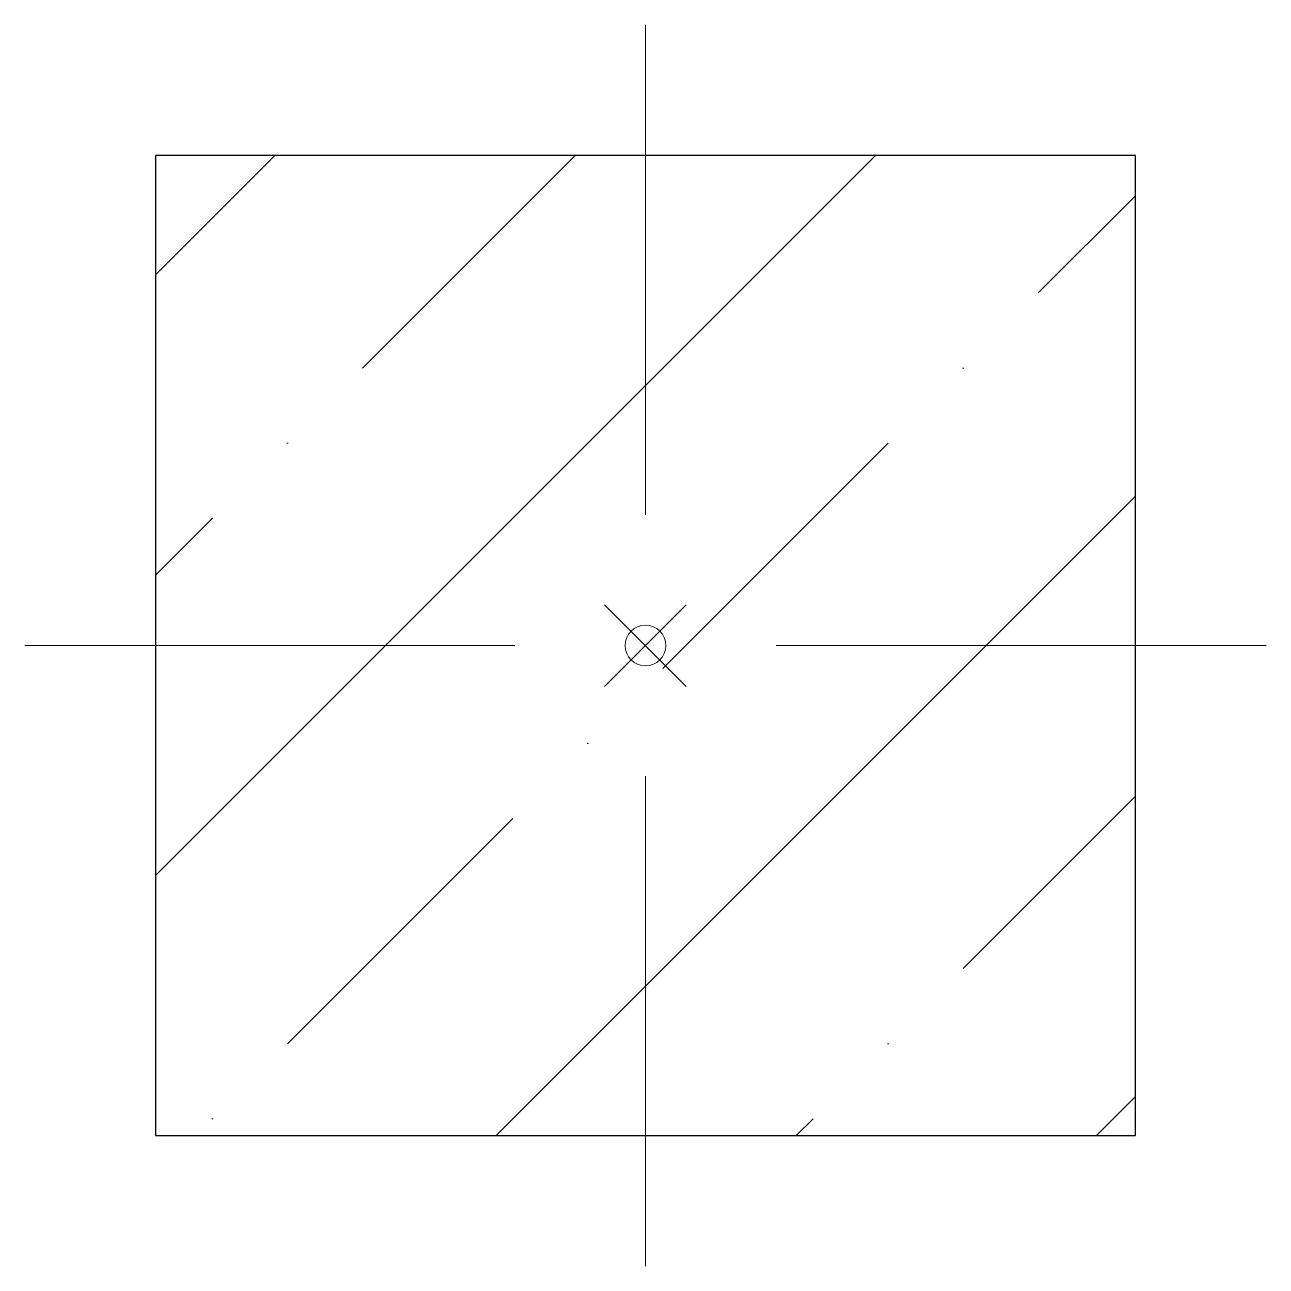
# Model space of a CAD drawing. Extents: x -3873 to 164127, y 7129 to 96529.
# Drawn here: x 39137 to 39897, y 52950 to 53710 of the extents above; entities that cross this region are included whole.
import ezdxf

# ---------------------------------------------------------------- set-up
doc = ezdxf.new("R2010")
doc.units = 0
doc.header["$PDMODE"] = 35
doc.header["$PDSIZE"] = 25
doc.layers.add('Конструктив - Колонны', color=7, linetype='CONTINUOUS')
doc.layers.add('Конструктив - Колонны_Ном._пера__1', color=7, linetype='CONTINUOUS', lineweight=25)
doc.layers.add('Конструктив - Колонны_Ном._пера__168', color=7, linetype='CONTINUOUS', lineweight=13, true_color=0x03e77f)
doc.layers.add('Конструктив - Колонны_Ном._пера__202', color=7, linetype='CONTINUOUS', lineweight=13, true_color=0xde8d00)

# ---------------------------------------------------------------- blocks, each defined once
blk = doc.blocks.new('Колонна_13', base_point=(-48000, 30000))
at = {"layer": 'Конструктив - Колонны_Ном._пера__202', "linetype": 'Continuous'}
h = blk.add_hatch(dxfattribs=at)
h.set_pattern_fill('ЖЕЛЕЗОБЕТОН__ГОСТ_', color=256, style=0, pattern_type=2)
h.set_pattern_definition([(45, (0, 0), (-183.8478, 183.8478), []), (45, (-91.92, 91.92), (-183.8478, 183.8478), [195, -65, 0, -65])])
h.paths.add_polyline_path([(-48300, 29700), (-47700, 29700), (-47700, 30300), (-48300, 30300)])
at = {"layer": 'Конструктив - Колонны_Ном._пера__1', "linetype": 'Continuous'}
for p, q in [((-47700, 30300), (-48300, 30300)), ((-48300, 30300), (-48300, 29700)), ((-47700, 29700), (-47700, 30300)), ((-48300, 29700), (-47700, 29700))]:
    blk.add_line(p, q, dxfattribs=at)
at = {"layer": 'Конструктив - Колонны_Ном._пера__168', "linetype": 'Continuous'}
for p, q in [((-48000, 30080), (-48000, 30380)), ((-48080, 30000), (-48380, 30000)), ((-47920, 30000), (-47620, 30000)), ((-48000, 29920), (-48000, 29620))]:
    blk.add_line(p, q, dxfattribs=at)
blk.add_point((-48000, 30000), dxfattribs=at)

msp = doc.modelspace()

# ---------------------------------------------------------------- block references
at = {"layer": 'Конструктив - Колонны'}
msp.add_blockref('Колонна_13', (39516.79, 53330.01), dxfattribs=at)

doc.saveas('drawing.dxf')
